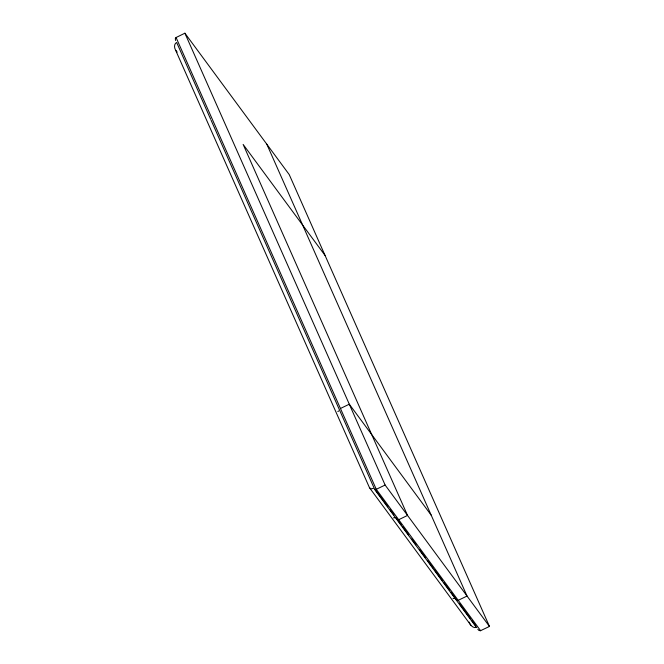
<?xml version="1.0" encoding="UTF-8"?>
<svg xmlns="http://www.w3.org/2000/svg" width="664" height="664" viewBox="0 0 664 664"><rect width="100%" height="100%" fill="white"/><g stroke="black" fill="none" stroke-linecap="round" stroke-linejoin="round"><path stroke-width="1" d="M337.827 411.564L338.69 410.95M477.806 629.198L478.835 630.377L480.379 630.775L489.459 626.434L289.23 174.59L184.891 33.2L175.852 37.624L175.288 38.761L175.636 40.545M340.449 408.476L349.297 404.202L431.218 515.206M489.459 626.434L385.12 485.044L376.056 489.409L374.396 489.061M398.699 519.704L407.538 515.43L243.14 144.428L325.053 255.441M458.201 600.331L467.041 596.056L266.812 144.213M476.802 627.281C473.308 628.675 470.07 625.189 469.191 622.077M395.196 517.638L393.495 517.87M454.134 598.422L452.997 598.505M175.977 50.481L177.18 52.107M480.62 630.709L376.281 489.326L176.051 37.474M375.957 490.63L387.942 506.864M389.743 509.305L393.935 514.982M395.736 517.422L401.255 524.9M402.484 526.569L408.617 534.877M411.68 539.035L415.979 544.854M419.656 549.842L425.176 557.32M427.633 560.648L433.152 568.127M434.38 569.787L442.357 580.593M443.577 582.262L449.711 590.57M450.939 592.238L457.048 600.505M459.455 603.775L470.319 618.491M471.523 620.126L475.748 625.845M374.513 489.293L476.594 627.621M210.695 119.312L176.641 42.454C174.076 43.816 174.126 47.401 175.371 49.659L369.508 487.749L470.884 625.256M184.891 33.2L385.12 485.044M211.11 120.25L374.164 488.189L371.143 488.862L369.508 487.749"/></g></svg>
